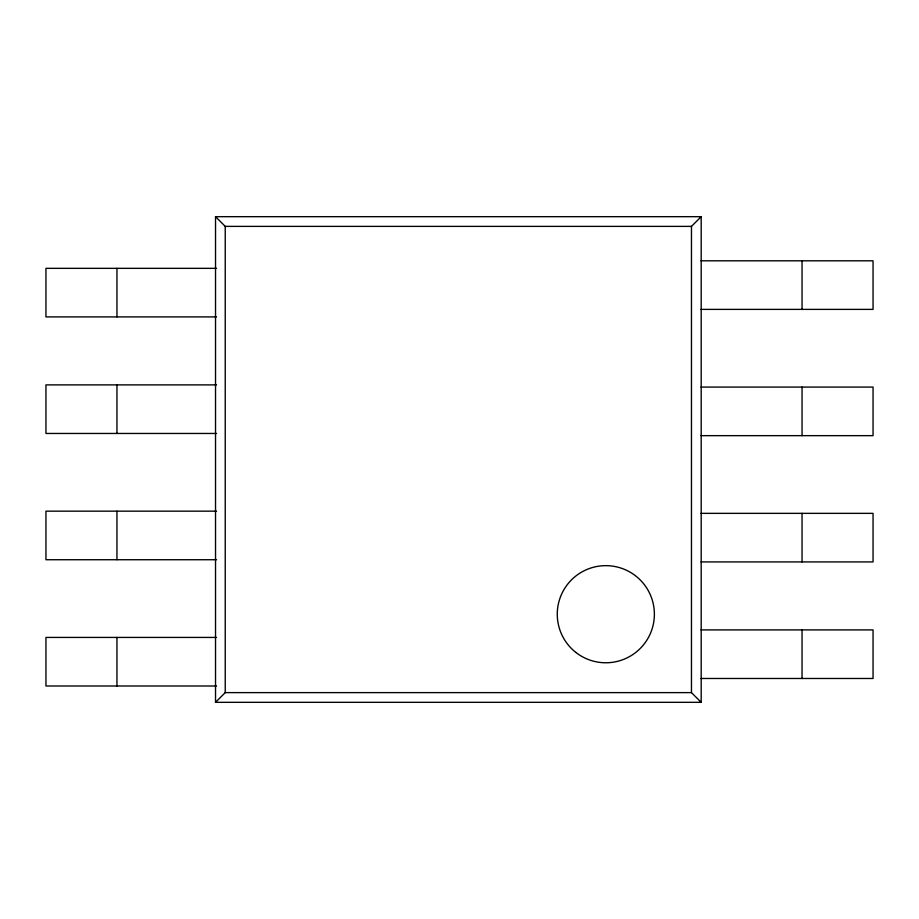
<?xml version="1.0" encoding="UTF-8"?>
<svg xmlns="http://www.w3.org/2000/svg" width="919" height="919" viewBox="0 0 919 919"><rect width="100%" height="100%" fill="white"/><g stroke="black" fill="none" stroke-linecap="round" stroke-linejoin="round"><path stroke-width="1.38" d="M215.528 702.323L225.235 692.616L225.235 226.384L215.528 216.677L215.528 702.323L701.186 702.323L701.186 216.677L215.528 216.677M701.186 702.323L691.467 692.616L691.467 226.384L701.186 216.677M225.235 226.384L691.467 226.384M701.048 260.812L873.05 260.812L873.05 309.381L701.048 309.381M216.539 268.337L45.95 268.337L45.95 316.906L216.539 316.906M216.539 384.889L45.95 384.889L45.95 433.458L216.539 433.458M701.048 387.083L873.05 387.083L873.05 435.652L701.048 435.652M216.539 511.159L45.95 511.159L45.95 559.728L216.539 559.728M701.048 513.353L873.05 513.353L873.05 561.923L701.048 561.923M701.048 629.906L873.05 629.906L873.05 678.475L701.048 678.475M216.539 637.43L45.95 637.43L45.95 685.999L216.539 685.999M225.235 692.616L691.467 692.616M802.046 260.812L802.046 309.381M802.046 387.083L802.046 435.652M802.046 513.353L802.046 561.923M802.046 629.906L802.046 678.475M116.954 268.337L116.954 316.906M116.954 384.889L116.954 433.458M116.954 511.159L116.954 559.728M116.954 637.43L116.954 685.999M575.949 652.501A48.569 48.569 0 0 0 653.914 620.945A48.569 48.569 0 0 0 587.609 569.194A48.569 48.569 0 0 0 575.949 652.501"/></g></svg>
